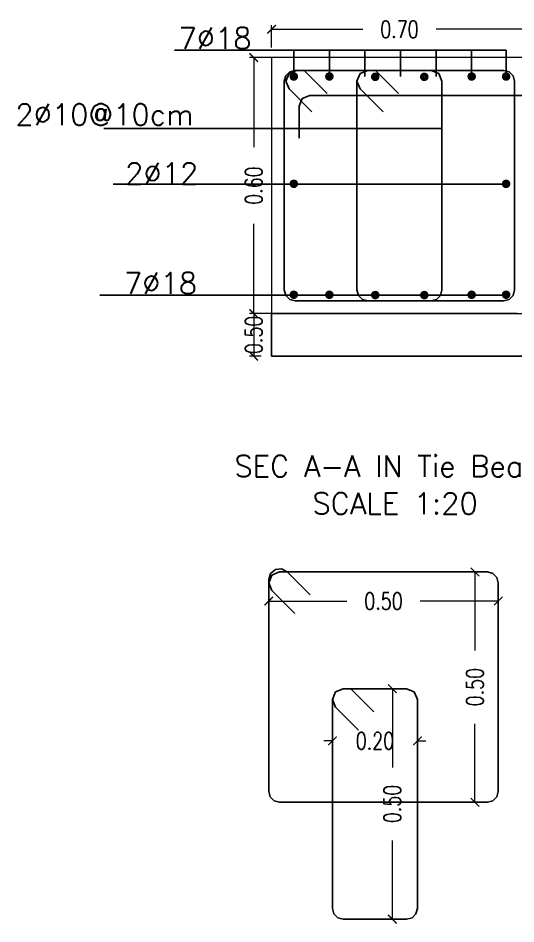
# Model space of a CAD drawing. Extents: x 166525 to 167198, y 178739 to 179747.
# Drawn here: x 166646.86 to 166652.7, y 179449.74 to 179460.36 of the extents above; entities that cross this region are included whole.
import ezdxf

# ---------------------------------------------------------------- set-up
doc = ezdxf.new("R2010")
doc.units = 0
doc.header["$MEASUREMENT"] = 0
doc.layers.get('0').update_dxf_attribs({"linetype": 'CONTINUOUS'})
doc.layers.get('DEFPOINTS').update_dxf_attribs({"linetype": 'CONTINUOUS'})
doc.layers.add('BEAM', color=6, linetype='CONTINUOUS', lineweight=13)
for name, color, linetype in [('BEAM-DIM', 4, 'CONTINUOUS'), ('BEAM-REIN', 2, 'CONTINUOUS'), ('OUT', 6, 'CONTINUOUS'), ('rebar call line', 8, 'CONTINUOUS'), ('REBARS', 2, 'CONTINUOUS'), ('TEXT', 7, 'CONTINUOUS')]:
    doc.layers.add(name, color=color, linetype=linetype)
doc.styles.add('DIM', font='simplex.shx', dxfattribs={"width": 0.75})
doc.styles.add('ROMANS', font='romans.shx')
doc.dimstyles.new('MUTASIM', dxfattribs={"dimscale": 0.9995, "dimtxt": 0.2, "dimasz": 0.1, "dimexe": 0.05, "dimexo": 0.12, "dimgap": 0.05, "dimtad": 0, "dimzin": 0, "dimdsep": 46, "dimtxsty": 'DIM', "dimblk": 'ARCHTICK', "dimcen": 0.09, "dimclrd": 35, "dimclre": 33, "dimclrt": 256, "dimazin": 0, "dimtfac": 1, "dimtofl": 0, "dimtmove": 1, "dimatfit": 3, "dimfxl": 0.18, "dimtolj": 1, "dimtzin": 0, "dimlwd": 13, "dimlwe": 9, "dimarcsym": 0})

# ---------------------------------------------------------------- blocks, each defined once
blk = doc.blocks.new('_ARCHTICK')
at = {"color": 0, "linetype": 'ByBlock', "const_width": 0.15}
blk.add_lwpolyline([(-0.5, -0.5), (0.5, 0.5)], dxfattribs=at)
blk = doc.blocks.new('*D239')
at = {"layer": 'BEAM', "color": 33, "lineweight": 9, "transparency": 16777216}
for p, q in [((166649.833, 179460.016), (166649.833, 179460.279)), ((166652.833, 179460.016), (166652.833, 179460.279))]:
    blk.add_line(p, q, dxfattribs=at)
at = {"layer": 'BEAM', "color": 35, "lineweight": 13, "transparency": 16777216}
for p, q in [((166649.833, 179460.229), (166650.905, 179460.229)), ((166652.833, 179460.229), (166651.762, 179460.229))]:
    blk.add_line(p, q, dxfattribs=at)
at = {"layer": 'DEFPOINTS', "color": 0, "transparency": 16777216}
for p in [(166652.833, 179460.229), (166649.833, 179459.897), (166652.833, 179459.897)]:
    blk.add_point(p, dxfattribs=at)
at = {"layer": 'BEAM', "color": 35, "lineweight": 13, "transparency": 16777216, "xscale": 0.09995000000000001, "yscale": 0.09995000000000001, "zscale": 0.09995000000000001, "rotation": 180}
blk.add_blockref('_ARCHTICK', (166649.833, 179460.229), dxfattribs=at)
at = {"layer": 'BEAM', "color": 35, "lineweight": 13, "transparency": 16777216, "xscale": 0.09995000000000001, "yscale": 0.09995000000000001, "zscale": 0.09995000000000001}
blk.add_blockref('_ARCHTICK', (166652.833, 179460.229), dxfattribs=at)
at = {"layer": 'BEAM', "transparency": 16777216, "insert": (166651.333, 179460.229), "char_height": 0.1999, "attachment_point": 5, "style": 'DIM'}
blk.add_mtext('\\A1;0.70', dxfattribs=at)
blk = doc.blocks.new('*D240')
at = {"layer": 'BEAM', "color": 33, "lineweight": 9, "transparency": 16777216}
for p, q in [((166652.713, 179459.897), (166649.575, 179459.897)), ((166652.713, 179456.897), (166649.575, 179456.897))]:
    blk.add_line(p, q, dxfattribs=at)
at = {"layer": 'BEAM', "color": 35, "lineweight": 13, "transparency": 16777216}
for p, q in [((166649.625, 179459.897), (166649.625, 179458.846)), ((166649.625, 179456.897), (166649.625, 179457.947))]:
    blk.add_line(p, q, dxfattribs=at)
at = {"layer": 'DEFPOINTS', "color": 0, "transparency": 16777216}
for p in [(166649.625, 179459.897), (166652.833, 179459.897), (166652.833, 179456.897)]:
    blk.add_point(p, dxfattribs=at)
at = {"layer": 'BEAM', "color": 35, "lineweight": 13, "transparency": 16777216, "xscale": 0.09995000000000001, "yscale": 0.09995000000000001, "zscale": 0.09995000000000001}
for p, rotation in [((166649.625, 179459.897), 90), ((166649.625, 179456.897), 270)]:
    blk.add_blockref('_ARCHTICK', p, dxfattribs=dict(at, rotation=rotation))
at = {"layer": 'BEAM', "transparency": 16777216, "insert": (166649.625, 179458.397), "char_height": 0.1999, "attachment_point": 5, "rotation": 90, "style": 'DIM'}
blk.add_mtext('\\A1;0.60', dxfattribs=at)
blk = doc.blocks.new('*D241')
at = {"layer": 'BEAM', "color": 33, "lineweight": 9, "transparency": 16777216}
for p, q in [((166652.245, 179453.868), (166652.168, 179453.868)), ((166652.245, 179451.168), (166652.168, 179451.168))]:
    blk.add_line(p, q, dxfattribs=at)
at = {"layer": 'BEAM', "color": 35, "lineweight": 13, "transparency": 16777216}
for p, q in [((166652.218, 179453.868), (166652.218, 179452.947)), ((166652.218, 179451.168), (166652.218, 179452.09))]:
    blk.add_line(p, q, dxfattribs=at)
at = {"layer": 'DEFPOINTS', "color": 0, "transparency": 16777216}
for p in [(166652.218, 179453.868), (166652.365, 179453.868), (166652.365, 179451.168)]:
    blk.add_point(p, dxfattribs=at)
at = {"layer": 'BEAM', "color": 35, "lineweight": 13, "transparency": 16777216, "xscale": 0.09995000000000001, "yscale": 0.09995000000000001, "zscale": 0.09995000000000001}
for p, rotation in [((166652.218, 179453.868), 90), ((166652.218, 179451.168), 270)]:
    blk.add_blockref('_ARCHTICK', p, dxfattribs=dict(at, rotation=rotation))
at = {"layer": 'BEAM', "transparency": 16777216, "insert": (166652.218, 179452.518), "char_height": 0.1999, "attachment_point": 5, "rotation": 90, "style": 'DIM'}
blk.add_mtext('\\A1;0.50', dxfattribs=at)
blk = doc.blocks.new('*D242')
at = {"layer": 'BEAM', "color": 33, "lineweight": 9, "transparency": 16777216}
for p, q in [((166649.8, 179453.619), (166649.8, 179453.477)), ((166652.492, 179453.622), (166652.492, 179453.477))]:
    blk.add_line(p, q, dxfattribs=at)
at = {"layer": 'BEAM', "color": 35, "lineweight": 13, "transparency": 16777216}
for p, q in [((166649.8, 179453.527), (166650.717, 179453.527)), ((166652.492, 179453.527), (166651.574, 179453.527))]:
    blk.add_line(p, q, dxfattribs=at)
at = {"layer": 'DEFPOINTS', "color": 0, "transparency": 16777216}
for p in [(166649.8, 179453.739), (166652.492, 179453.741), (166652.492, 179453.527)]:
    blk.add_point(p, dxfattribs=at)
at = {"layer": 'BEAM', "color": 35, "lineweight": 13, "transparency": 16777216, "xscale": 0.09995000000000001, "yscale": 0.09995000000000001, "zscale": 0.09995000000000001, "rotation": 180}
blk.add_blockref('_ARCHTICK', (166649.8, 179453.527), dxfattribs=at)
at = {"layer": 'BEAM', "color": 35, "lineweight": 13, "transparency": 16777216, "xscale": 0.09995000000000001, "yscale": 0.09995000000000001, "zscale": 0.09995000000000001}
blk.add_blockref('_ARCHTICK', (166652.492, 179453.527), dxfattribs=at)
at = {"layer": 'BEAM', "transparency": 16777216, "insert": (166651.146, 179453.527), "char_height": 0.1999, "attachment_point": 5, "style": 'DIM'}
blk.add_mtext('\\A1;0.50', dxfattribs=at)
blk = doc.blocks.new('*D243')
at = {"layer": 'BEAM', "color": 33, "lineweight": 9, "transparency": 16777216}
for p, q in [((166650.548, 179451.981), (166650.548, 179451.839)), ((166651.544, 179451.984), (166651.544, 179451.839))]:
    blk.add_line(p, q, dxfattribs=at)
at = {"layer": 'BEAM', "color": 35, "lineweight": 13, "transparency": 16777216}
for p, q in [((166650.548, 179451.889), (166650.448, 179451.889)), ((166651.544, 179451.889), (166651.644, 179451.889))]:
    blk.add_line(p, q, dxfattribs=at)
at = {"layer": 'DEFPOINTS', "color": 0, "transparency": 16777216}
for p in [(166650.548, 179452.101), (166651.544, 179452.104), (166651.544, 179451.889)]:
    blk.add_point(p, dxfattribs=at)
at = {"layer": 'BEAM', "color": 35, "lineweight": 13, "transparency": 16777216, "xscale": 0.09995000000000001, "yscale": 0.09995000000000001, "zscale": 0.09995000000000001}
blk.add_blockref('_ARCHTICK', (166650.548, 179451.889), dxfattribs=at)
at = {"layer": 'BEAM', "color": 35, "lineweight": 13, "transparency": 16777216, "xscale": 0.09995000000000001, "yscale": 0.09995000000000001, "zscale": 0.09995000000000001, "rotation": 180}
blk.add_blockref('_ARCHTICK', (166651.544, 179451.889), dxfattribs=at)
at = {"layer": 'BEAM', "transparency": 16777216, "insert": (166651.046, 179451.889), "char_height": 0.1999, "attachment_point": 5, "style": 'DIM'}
blk.add_mtext('\\A1;0.20', dxfattribs=at)
blk = doc.blocks.new('*D244')
at = {"layer": 'BEAM', "color": 33, "lineweight": 9, "transparency": 16777216}
for p, q in [((166651.277, 179452.499), (166651.2, 179452.499)), ((166651.277, 179449.799), (166651.2, 179449.799))]:
    blk.add_line(p, q, dxfattribs=at)
at = {"layer": 'BEAM', "color": 35, "lineweight": 13, "transparency": 16777216}
for p, q in [((166651.25, 179452.499), (166651.25, 179451.577)), ((166651.25, 179449.799), (166651.25, 179450.72))]:
    blk.add_line(p, q, dxfattribs=at)
at = {"layer": 'DEFPOINTS', "color": 0, "transparency": 16777216}
for p in [(166651.25, 179452.499), (166651.397, 179452.499), (166651.397, 179449.799)]:
    blk.add_point(p, dxfattribs=at)
at = {"layer": 'BEAM', "color": 35, "lineweight": 13, "transparency": 16777216, "xscale": 0.09995000000000001, "yscale": 0.09995000000000001, "zscale": 0.09995000000000001}
for p, rotation in [((166651.25, 179452.499), 90), ((166651.25, 179449.799), 270)]:
    blk.add_blockref('_ARCHTICK', p, dxfattribs=dict(at, rotation=rotation))
at = {"layer": 'BEAM', "transparency": 16777216, "insert": (166651.25, 179451.149), "char_height": 0.1999, "attachment_point": 5, "rotation": 90, "style": 'DIM'}
blk.add_mtext('\\A1;0.50', dxfattribs=at)
blk = doc.blocks.new('*D855')
at = {"layer": 'BEAM', "color": 33, "linetype": 'Continuous', "lineweight": 9, "transparency": 16777216}
for p, q in [((166649.713, 179456.897), (166649.575, 179456.897)), ((166649.713, 179456.397), (166649.575, 179456.397))]:
    blk.add_line(p, q, dxfattribs=at)
at = {"layer": 'BEAM', "color": 35, "linetype": 'Continuous', "lineweight": 13, "transparency": 16777216}
blk.add_line((166649.625, 179456.897), (166649.625, 179456.397), dxfattribs=at)
at = {"layer": 'DEFPOINTS', "color": 0, "linetype": 'Continuous', "transparency": 16777216}
for p in [(166649.833, 179456.897), (166649.625, 179456.397), (166649.833, 179456.397)]:
    blk.add_point(p, dxfattribs=at)
at = {"layer": 'BEAM', "color": 35, "linetype": 'Continuous', "lineweight": 13, "transparency": 16777216, "xscale": 0.09995000000000001, "yscale": 0.09995000000000001, "zscale": 0.09995000000000001}
for p, rotation in [((166649.625, 179456.897), 90), ((166649.625, 179456.397), 270)]:
    blk.add_blockref('_ARCHTICK', p, dxfattribs=dict(at, rotation=rotation))
at = {"layer": 'BEAM', "linetype": 'Continuous', "transparency": 16777216, "insert": (166649.625, 179456.647), "char_height": 0.1999, "attachment_point": 5, "rotation": 90, "style": 'DIM'}
blk.add_mtext('\\A1;0.50', dxfattribs=at)

msp = doc.modelspace()

# ---------------------------------------------------------------- linework, layer by layer
at = {"color": 2, "linetype": 'Continuous'}
msp.add_line((166650.15588, 179459.32623), (166650.15588, 179458.95341), dxfattribs=at)
for p, q in [((166649.8332, 179456.89651), (166649.8332, 179456.89651)), ((166649.8332, 179456.89651), (166649.8332, 179456.39651)), ((166649.8332, 179456.39651), (166652.8332, 179456.39651))]:
    msp.add_line(p, q)
at = {"layer": 'BEAM'}
msp.add_lwpolyline([(166649.8332, 179456.89651), (166652.8332, 179456.89651), (166652.8332, 179459.89651), (166649.8332, 179459.89651)], close=True, dxfattribs=at)
at = {"layer": 'BEAM-REIN', "const_width": 0.0475}
for points in [[(166650.06835, 179459.67554, 1), (166650.12085, 179459.67554, 1)], [(166650.48535, 179459.67554, 1), (166650.53785, 179459.67554, 1)], [(166651.02294, 179459.67159, 1), (166651.07544, 179459.67159, 1)], [(166651.59802, 179459.67159, 1), (166651.65052, 179459.67159, 1)], [(166652.15335, 179459.67554, 1), (166652.20585, 179459.67554, 1)], [(166652.55721, 179459.67554, 1), (166652.60971, 179459.67554, 1)], [(166650.06835, 179458.41791, 1), (166650.12085, 179458.41791, 1)], [(166652.55721, 179458.41791, 1), (166652.60971, 179458.41791, 1)], [(166650.06835, 179457.11753, 1), (166650.12085, 179457.11753, 1)], [(166650.48535, 179457.11753, 1), (166650.53785, 179457.11753, 1)], [(166651.02294, 179457.11357, 1), (166651.07544, 179457.11357, 1)], [(166651.59802, 179457.11357, 1), (166651.65052, 179457.11357, 1)], [(166652.15335, 179457.11753, 1), (166652.20585, 179457.11753, 1)], [(166652.55721, 179457.11753, 1), (166652.60971, 179457.11753, 1)]]:
    msp.add_lwpolyline(points, format="xyb", close=True, dxfattribs=at)
at = {"layer": 'OUT', "color": 2}
msp.add_line((166658.60156, 179459.45323), (166650.28288, 179459.45323), dxfattribs=at)
at = {"layer": 'rebar call line'}
for p, q in [((166652.58346, 179459.98467), (166648.6963, 179459.98467)), ((166650.0946, 179459.67554), (166650.0946, 179459.98467)), ((166650.5116, 179459.67554), (166650.5116, 179459.98467)), ((166650.9286, 179459.67554), (166650.9286, 179459.98467)), ((166651.3456, 179459.67554), (166651.3456, 179459.98467)), ((166651.7626, 179459.67554), (166651.7626, 179459.98467)), ((166652.1796, 179459.67554), (166652.1796, 179459.98467)), ((166652.58346, 179459.67554), (166652.58346, 179459.98467)), ((166647.86898, 179459.06461), (166651.83143, 179459.06461)), ((166652.58346, 179458.41361), (166647.97617, 179458.41361)), ((166652.58346, 179457.11357), (166647.82165, 179457.11357))]:
    msp.add_line(p, q, dxfattribs=at)
at = {"layer": 'REBARS'}
for p, q in [((166649.9832, 179459.61951), (166650.00022, 179459.68301)), ((166650.00022, 179459.68301), (166650.0467, 179459.72949)), ((166650.03818, 179459.70931), (166650.00098, 179459.61951)), ((166650.12798, 179459.74651), (166650.03818, 179459.70931)), ((166650.0467, 179459.72949), (166650.1102, 179459.74651)), ((166650.1102, 179459.74651), (166651.70443, 179459.74651)), ((166650.48718, 179459.4771), (166650.21777, 179459.74651)), ((166650.87218, 179459.70931), (166650.83498, 179459.61951)), ((166650.96198, 179459.74651), (166650.87218, 179459.70931)), ((166652.5562, 179459.74651), (166650.96198, 179459.74651)), ((166651.32118, 179459.4771), (166651.05177, 179459.74651)), ((166651.70443, 179459.74651), (166651.79423, 179459.70931)), ((166651.79423, 179459.70931), (166651.83143, 179459.61951)), ((166652.6197, 179459.72949), (166652.5562, 179459.74651)), ((166652.66619, 179459.68301), (166652.6197, 179459.72949)), ((166652.6832, 179459.61951), (166652.66619, 179459.68301)), ((166649.9832, 179457.17351), (166649.9832, 179459.61951)), ((166650.00098, 179459.61951), (166650.03818, 179459.52971)), ((166650.83498, 179459.61951), (166650.87218, 179459.52971)), ((166650.83498, 179459.61951), (166650.83498, 179457.17351)), ((166651.83143, 179459.61951), (166651.83143, 179457.17351)), ((166652.6832, 179457.17351), (166652.6832, 179459.61951)), ((166650.03818, 179459.52971), (166650.30759, 179459.2603)), ((166650.28288, 179459.45323), (166650.19308, 179459.41604)), ((166650.87218, 179459.52971), (166651.14159, 179459.2603)), ((166650.19308, 179459.41604), (166650.15588, 179459.32623)), ((166650.00022, 179457.11001), (166649.9832, 179457.17351)), ((166650.0467, 179457.06352), (166650.00022, 179457.11001)), ((166650.83498, 179457.17351), (166650.852, 179457.11001)), ((166650.852, 179457.11001), (166650.89848, 179457.06352)), ((166651.81441, 179457.11001), (166651.76793, 179457.06352)), ((166651.83143, 179457.17351), (166651.81441, 179457.11001)), ((166652.6197, 179457.06352), (166652.66619, 179457.11001)), ((166652.66619, 179457.11001), (166652.6832, 179457.17351)), ((166650.1102, 179457.04651), (166650.0467, 179457.06352)), ((166651.70443, 179457.04651), (166650.1102, 179457.04651)), ((166650.89848, 179457.06352), (166650.96198, 179457.04651)), ((166650.96198, 179457.04651), (166652.5562, 179457.04651)), ((166651.76793, 179457.06352), (166651.70443, 179457.04651)), ((166652.5562, 179457.04651), (166652.6197, 179457.06352)), ((166649.8213, 179453.84926), (166649.7999, 179453.7787)), ((166649.8371, 179453.83129), (166649.7999, 179453.74149)), ((166649.8783, 179453.89604), (166649.8213, 179453.84926)), ((166649.9269, 179453.86849), (166649.8371, 179453.83129)), ((166649.95168, 179453.90326), (166649.8783, 179453.89604)), ((166652.36477, 179453.86849), (166649.9269, 179453.86849)), ((166650.01669, 179453.86849), (166649.95168, 179453.90326)), ((166650.2861, 179453.59908), (166650.01669, 179453.86849)), ((166652.42827, 179453.85148), (166652.36477, 179453.86849)), ((166652.47475, 179453.80499), (166652.42827, 179453.85148)), ((166649.7999, 179453.7787), (166649.7999, 179451.29549)), ((166649.7999, 179453.74149), (166649.8371, 179453.65169)), ((166652.49177, 179453.74149), (166652.47475, 179453.80499)), ((166652.49177, 179451.29549), (166652.49177, 179453.74149)), ((166649.8371, 179453.65169), (166650.10651, 179453.38228)), ((166650.58481, 179452.46155), (166650.54762, 179452.37174)), ((166650.67462, 179452.49874), (166650.58481, 179452.46155)), ((166650.67462, 179452.49874), (166651.41706, 179452.49874)), ((166651.03381, 179452.22934), (166650.76441, 179452.49874)), ((166651.41706, 179452.49874), (166651.50686, 179452.46155)), ((166651.50686, 179452.46155), (166651.54406, 179452.37174)), ((166650.54762, 179452.37174), (166650.58481, 179452.28194)), ((166650.54762, 179452.37174), (166650.54762, 179449.92574)), ((166651.54406, 179452.37174), (166651.54406, 179449.92574)), ((166650.58481, 179452.28194), (166650.85422, 179452.01253)), ((166649.7999, 179451.29549), (166649.81692, 179451.23199)), ((166652.47475, 179451.23199), (166652.49177, 179451.29549)), ((166649.81692, 179451.23199), (166649.8634, 179451.18551)), ((166649.8634, 179451.18551), (166649.9269, 179451.16849)), ((166649.9269, 179451.16849), (166652.36477, 179451.16849)), ((166652.36477, 179451.16849), (166652.42827, 179451.18551)), ((166652.42827, 179451.18551), (166652.47475, 179451.23199)), ((166650.54762, 179449.92574), (166650.56463, 179449.86224)), ((166651.54406, 179449.92574), (166651.52705, 179449.86224)), ((166650.56463, 179449.86224), (166650.61112, 179449.81576)), ((166650.61112, 179449.81576), (166650.67462, 179449.79874)), ((166651.41706, 179449.79874), (166650.67462, 179449.79874)), ((166651.48056, 179449.81576), (166651.41706, 179449.79874)), ((166651.52705, 179449.86224), (166651.48056, 179449.81576))]:
    msp.add_line(p, q, dxfattribs=at)

# ---------------------------------------------------------------- texts
at = {"layer": 'BEAM-DIM', "style": 'ROMANS'}
for s, p in [('7%%C18', (166648.74259, 179459.99851)), ('2%%C10@10cm', (166646.82998, 179459.1035)), ('2%%C12', (166648.11752, 179458.41437)), ('7%%C18', (166648.10307, 179457.12742))]:
    msp.add_text(s, height=0.25, dxfattribs=at).set_placement(p)
at = {"layer": 'TEXT', "style": 'ROMANS'}
for s, p in [('SEC A-A IN Tie Beam 1 ', (166649.39796, 179454.982, 186)), ('SCALE 1:20', (166650.31221, 179454.54632, 193.75))]:
    msp.add_text(s, height=0.25, dxfattribs=at).set_placement(p)

# ---------------------------------------------------------------- dimensions: what is measured, and where the dimension line sits
at = {"layer": 'BEAM'}
for base, p1, p2, text, picture, middle in [((166652.8332, 179460.22886), (166649.8332, 179459.89651), (166652.8332, 179459.89651), '0.70', '*D239', (166651.3332, 179460.22886)), ((166652.49177, 179453.52687), (166649.7999, 179453.73876), (166652.49177, 179453.74149), '0.50', '*D242', (166651.14583, 179453.52687)), ((166651.54406, 179451.88909), (166650.54762, 179452.10098), (166651.54406, 179452.10371), '0.20', '*D243', (166651.04584, 179451.88909))]:
    dim = msp.add_linear_dim(base=base, p1=p1, p2=p2, text=text, dimstyle='MUTASIM', override={"dimgap": 0.2, "dimlfac": 20}, dxfattribs=at)
    dim.commit()
    dim.dimension.update_dxf_attribs({"geometry": picture, "text_midpoint": middle})
for base, p1, p2, text, picture, middle in [((166649.62509, 179459.89651), (166652.8332, 179456.89651), (166652.8332, 179459.89651), '0.60', '*D240', (166649.62509, 179458.39651)), ((166652.2179, 179453.86849), (166652.36477, 179451.16849), (166652.36477, 179453.86849), '0.50', '*D241', (166652.2179, 179452.51849)), ((166651.24988, 179452.49874), (166651.39675, 179449.79874), (166651.39675, 179452.49874), '0.50', '*D244', (166651.24988, 179451.14874))]:
    dim = msp.add_linear_dim(base=base, p1=p1, p2=p2, angle=90, text=text, dimstyle='MUTASIM', override={"dimgap": 0.2, "dimlfac": 20}, dxfattribs=at)
    dim.commit()
    dim.dimension.update_dxf_attribs({"geometry": picture, "text_midpoint": middle})
at = {"layer": 'BEAM', "color": 2, "linetype": 'Continuous'}
dim = msp.add_linear_dim(base=(166649.62509, 179456.39651), p1=(166649.8332, 179456.89651), p2=(166649.8332, 179456.39651), angle=90, dimstyle='MUTASIM', dxfattribs=at)
dim.commit()
dim.dimension.update_dxf_attribs({"geometry": '*D855', "text_midpoint": (166649.62509, 179456.64651), "dimtype": 160})

doc.saveas('drawing.dxf')
